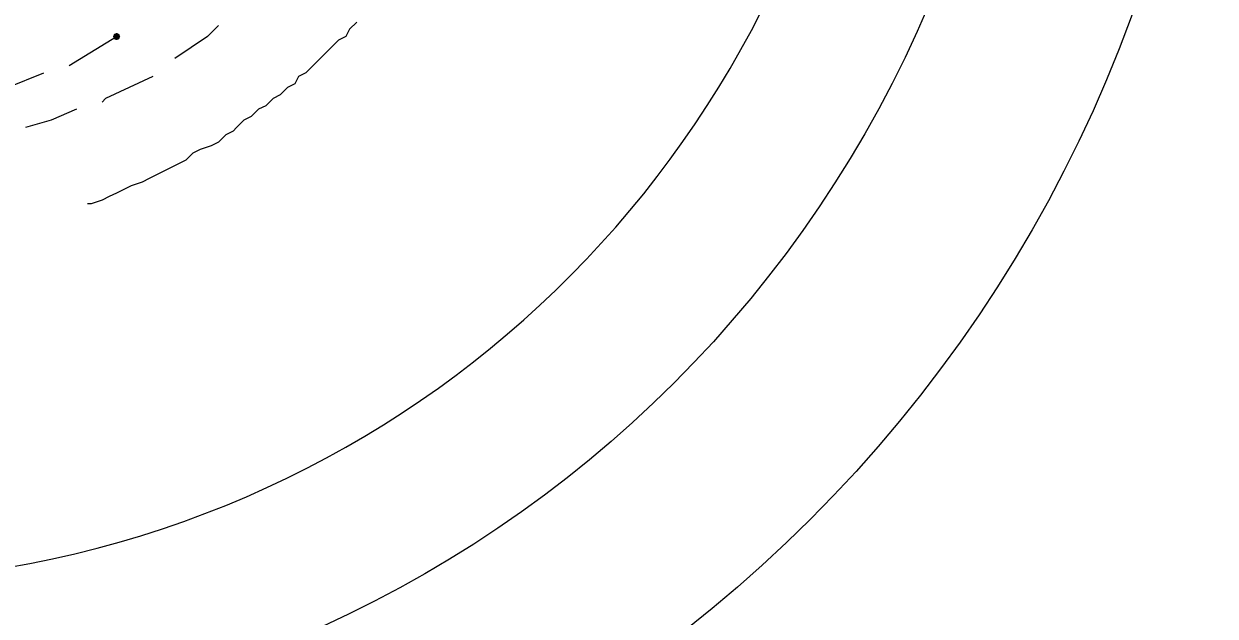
# Model space of a CAD drawing. Header units: millimetres. Extents: x 89051 to 218395, y -330386 to -125649.
# Drawn here: x 92775.78 to 92815.41, y -127056.81 to -127037.11 of the extents above; entities that cross this region are included whole.
import ezdxf

# ---------------------------------------------------------------- set-up
doc = ezdxf.new("R2010")
doc.units = ezdxf.units.MM
doc.header["$LTSCALE"] = 13
doc.linetypes.add('1 实线', pattern=[0])
doc.linetypes.add('CENTER', pattern=[50.8, 31.75, -6.35, 6.35, -6.35])
doc.layers.get('0').update_dxf_attribs({"color": 1, "linetype": 'CENTER'})
doc.layers.add('C00-00-00', color=7, linetype='Continuous')
doc.layers.add('标注、文本', color=3, linetype='Continuous', lineweight=25)
doc.styles.get("Standard").update_dxf_attribs({"font": 'gbenor.shx', "bigfont": 'gbcbig.shx'})
doc.dimstyles.new('1-15', dxfattribs={"dimscale": 20, "dimtxt": 3.5, "dimasz": 2, "dimexe": 1.5, "dimexo": 0.5, "dimgap": 0.5, "dimtad": 1, "dimtoh": 1, "dimdec": 1, "dimdsep": 46, "dimtxsty": 'Standard', "dimcen": 2.5, "dimclrd": 3, "dimclre": 3, "dimclrt": 3, "dimadec": 0, "dimazin": 2, "dimtfac": 1, "dimtdec": 1, "dimtmove": 0, "dimatfit": 2, "dimfxl": 1, "dimarcsym": 0})

# ---------------------------------------------------------------- blocks, each defined once
blk = doc.blocks.new('*D525')
at = {"layer": 'Defpoints', "color": 0, "transparency": 16777216}
for p in [(92769.431, -126980.658), (92769.431, -127044.24), (92638.431, -127080.467)]:
    blk.add_point(p, dxfattribs=at)
at = {"layer": '标注、文本', "color": 3, "lineweight": -2, "transparency": 16777216}
for p, q in [((92638.431, -127070.467), (92638.431, -126950.658)), ((92769.431, -127034.24), (92769.431, -126950.658)), ((92678.431, -126980.658), (92729.431, -126980.658))]:
    blk.add_line(p, q, dxfattribs=at)
at = {"layer": '标注、文本', "color": 3, "transparency": 16777216}
for points in [[(92678.431, -126973.991), (92678.431, -126987.324), (92638.431, -126980.658)], [(92729.431, -126973.991), (92729.431, -126987.324), (92769.431, -126980.658)]]:
    blk.add_solid(points, dxfattribs=at)
at = {"layer": '标注、文本', "color": 3, "transparency": 16777216, "insert": (92703.931, -126935.658), "char_height": 70, "attachment_point": 5}
blk.add_mtext('120', dxfattribs=at)

msp = doc.modelspace()

# ---------------------------------------------------------------- hatches: boundary and pattern name
at = {"layer": 'C00-00-00'}
h = msp.add_hatch(color=256, dxfattribs=at)
h.dxf.hatch_style = 2
h.paths.add_polyline_path([(92778.99, -127037.534), (92778.955, -127037.62), (92778.869, -127037.655), (92778.784, -127037.62), (92778.748, -127037.534), (92778.784, -127037.449), (92778.869, -127037.413), (92778.955, -127037.449)])

# ---------------------------------------------------------------- linework, layer by layer
at = {"color": 7, "linetype": '1 实线', "lineweight": 0}
for radius in [45.983, 39.569]:
    msp.add_circle((92769.431, -127021.077), radius, dxfattribs=at)
msp.add_arc((92769.431, -127021.077), 34.608, 204.1584, 156.2711, dxfattribs=at)
at = {"layer": 'C00-00-00', "lineweight": 15}
for points in [[(92786.856, -127037.05), (92786.614, -127037.292), (92786.493, -127037.534), (92786.251, -127037.655), (92786.009, -127037.897), (92785.767, -127038.139), (92785.646, -127038.26), (92785.404, -127038.502), (92785.162, -127038.744), (92784.92, -127038.865), (92784.799, -127039.107), (92784.557, -127039.228), (92784.315, -127039.47), (92784.073, -127039.591), (92783.831, -127039.833), (92783.589, -127039.954), (92783.347, -127040.197), (92783.105, -127040.318), (92782.863, -127040.56), (92782.742, -127040.681), (92782.5, -127040.802), (92782.258, -127041.044), (92782.016, -127041.165), (92781.653, -127041.286), (92781.411, -127041.407), (92781.169, -127041.649), (92780.926, -127041.77), (92780.684, -127041.891), (92780.442, -127042.012), (92780.2, -127042.133), (92779.958, -127042.254), (92779.716, -127042.375), (92779.353, -127042.496), (92779.111, -127042.617), (92778.869, -127042.738), (92778.627, -127042.859), (92778.385, -127042.98), (92778.022, -127043.101), (92777.901, -127043.101)], [(92782.258, -127037.171), (92781.895, -127037.534)], [(92777.296, -127038.502), (92778.869, -127037.534)], [(92781.895, -127037.534), (92780.805, -127038.26)], [(92775.239, -127039.228), (92776.449, -127038.744)], [(92780.079, -127038.865), (92778.506, -127039.591)], [(92778.506, -127039.591), (92778.385, -127039.712)], [(92777.538, -127039.954), (92776.691, -127040.318)], [(92776.691, -127040.318), (92775.844, -127040.56)]]:
    msp.add_lwpolyline(points, dxfattribs=at)

# ---------------------------------------------------------------- dimensions: what is measured, and where the dimension line sits
at = {"layer": '标注、文本'}
dim = msp.add_linear_dim(base=(92769.431, -126980.658), p1=(92638.431, -127080.467), p2=(92769.431, -127044.24), text='120', dimstyle='1-15', dxfattribs=at)
dim.commit()
dim.dimension.update_dxf_attribs({"geometry": '*D525', "text_midpoint": (92703.931, -126935.658)})

doc.saveas('drawing.dxf')
